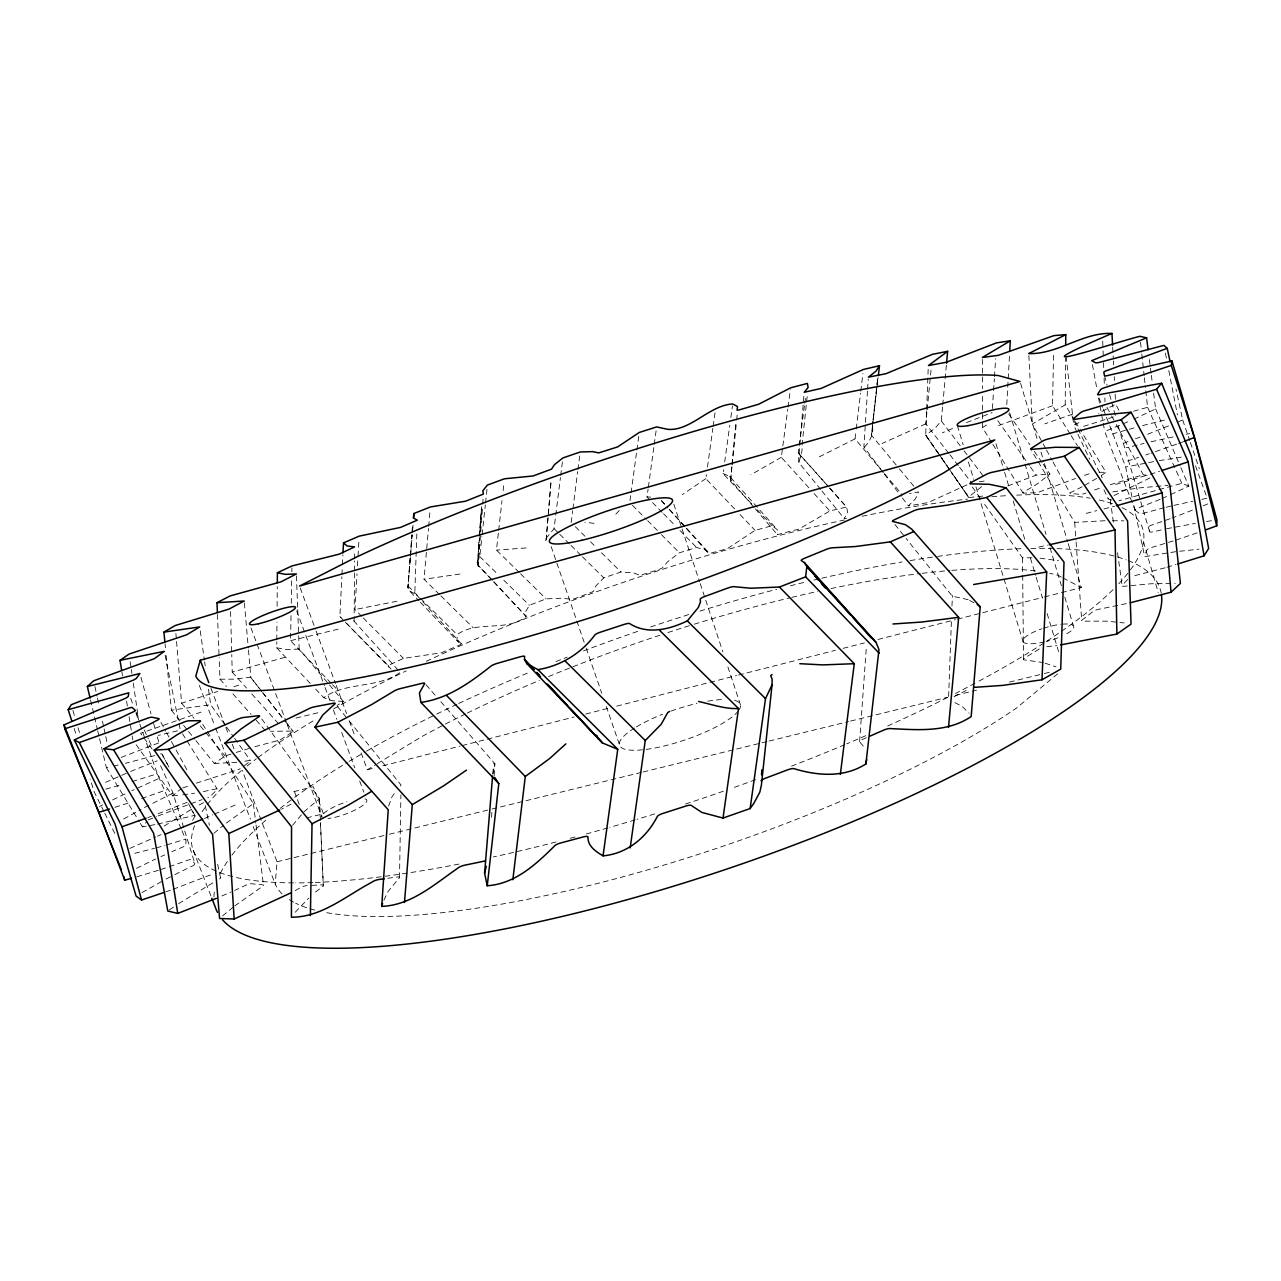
<?xml version="1.0" encoding="UTF-8"?>
<svg xmlns="http://www.w3.org/2000/svg" width="1281" height="1281" viewBox="0 0 1281 1281"><rect width="100%" height="100%" fill="white"/><g stroke="black" fill="none" stroke-linecap="round" stroke-linejoin="round"><path stroke-width="0.75" stroke-dasharray="5 3.75" d="M354.517 572.895L354.116 621.333M354.517 570.894L354.533 560.902M354.549 558.9L354.565 550.91M1074.391 420.024L1065.216 404.844L1065.6 358.04M310.29 683.43L276.728 647.802L276.792 641.877M276.808 639.908L276.968 622.134M277.096 606.329L277.272 586.586M181.998 830.761L185.953 839.888L185.873 844.771A4.884 1.073 -21.5 0 1 181.422 847.622L171.878 851.625M399.512 877.597L400.905 794.893M331.106 683.205L290.563 640.676L291.043 615.12M291.267 603.319L291.7 579.717M291.844 571.854L291.924 567.915M1070.131 434.003L1052.534 405.725L1053.574 353.156M299.178 649.467L297.704 609.532M416.837 533.937L414.804 593.023L421.449 600.277M991.83 442.682L982.479 427.582L988.596 423.723M926.595 411.201L925.699 435.156L940.35 456.324M926.675 409.199L928.165 369.28M948.629 696.576L951.367 621.781M951.943 606.025L952.52 595.409M493.009 773.82L494.882 763.7L439.047 699.682M343.981 620.789L339.897 616.577L341.851 576.738M341.947 574.737L342.347 566.778M342.443 564.777L342.924 554.817M1006.77 404.652L1008.099 380.713M1008.211 378.712L1009.54 354.773M361.899 616.545L354.981 609.564L357.015 573.84M357.463 565.914L357.927 557.972M358.04 555.986L358.936 540.118M478.213 566.618L482.633 506.075M482.745 504.09L483.113 498.085M410.096 558.18L407.918 587.611L412.194 534.962L407.918 587.611L409.296 590.701L418.951 600.805M491.584 817.326L492.064 809.384M494.146 775.613L494.882 763.7L493.553 763.476M867.477 391.121L863.89 446.925L883.137 472.417M867.605 389.136L868.246 379.16M992.407 408.607L993.432 392.675M993.56 390.673L994.344 378.712M994.472 376.726L995.625 358.776M346.783 623.575L388.127 665.544L403.435 658.402L441.369 652.782L459.222 645.24L461.368 643.863L457.029 640.484L457.093 634.607C477.973 619.86 506.283 632.51 526.171 616.449L477.621 564.761L479.398 538.805M479.959 530.814L481.608 506.86M492.416 580.213L477.621 564.761L479.542 537.492M479.686 535.538L481.608 508.269M859.599 741.571L866.436 646.072M410.24 556.21L411.825 534.625M411.97 532.672L412.562 524.826M477.621 564.761L478.95 538.58M479.11 536.579L481.544 506.684M282.044 893.866A434.483 110.07 -18.7 0 1 275.207 884.066L277.032 861.777L242.205 770.345M492.753 774.076L493.249 768.136M803.86 396.277L798.463 462.057L820.721 489.534M546.154 539.877L551.054 481.16L546.154 539.877L544.937 540.902M439.495 594.496L424.027 579.236L428.511 528.445M428.671 526.491L430.048 510.863M938.3 453.266L925.699 435.156L935.29 428.014L941.279 420.921L942.544 407.006M942.736 405.02L946.355 365.261M754.013 507.356L730.682 480.135L731.835 466.236M732.011 464.298L735.822 423.515M948.757 453.346L925.779 423.819L926.948 411.906M927.14 409.92L931.223 368.207M730.57 479.831L731.963 466.7M732.172 464.763L736.463 422.073M736.671 420.136L737.44 412.37M799.296 462.105C798.976 459.815 803.139 451.456 801.842 447.117M802.05 445.131L807.494 393.427M476.996 562.503L479.783 556.595L481.912 536.723M482.12 534.737L485.323 504.938M485.531 502.953L487.02 489.038M864.467 447.085C868.246 443.21 874.283 434.499 872.473 426.797M873.338 418.855L877.837 377.158M519.157 572.399L496.468 550.109L498.453 532.272M498.677 530.302L502.008 500.583M503.113 490.671L503.993 482.745M872.905 421.561L871.416 436.725M873.114 419.624L877.837 376.934M872.553 425.228L871.4 435.156L898.157 467.357M872.777 423.242L876.716 389.52M876.941 387.535L878.093 377.623M883.233 472.241L855.035 438.887L855.996 430.944M856.236 428.959L860.544 393.267M860.784 391.281L862.93 373.428M545.994 538.532L554.049 528.653L560.438 477.573M560.694 475.619L562.407 461.865M571.15 522.552L572.655 510.799M572.911 508.829L577.683 471.6M577.939 469.631L579.941 453.954M828.263 486.524L798.239 452.85L804.516 405.228M804.788 403.243L805.829 395.301M808.839 487.757L781.314 457.301L787.783 409.055M788.039 407.134L790.377 389.76M630.012 500.615L630.812 494.77M631.069 492.817L636.625 451.921M636.897 449.983L638.755 436.341M662.165 512.368L647.017 496.932L648.09 489.15M648.362 487.212L653.967 446.38M654.239 444.427L656.096 430.816M751.707 503.977L723.076 473.57L723.605 469.695M724.678 461.961L729.786 425.212M730.859 417.478L732.46 405.869M734.557 508.829L705.847 478.646L706.391 474.787M707.464 467.037L712.844 428.318M713.117 426.381L715.006 412.834M329.521 684.983L343.42 701.444L337.127 705.511M388.623 806.101L391.842 797.118L395.541 791.61M1175.782 551.679L1148.657 556.018A5.156 1.217 -15.8 0 1 1144.493 555.698L1147.103 549.757A5.124 1.201 -15.8 0 1 1152.484 547.211L1173.812 540.774M202.654 724.245L253.398 803.603L225.088 823.987M383.868 900.191L388.191 891.352L398.631 878.702A5.652 1.505 -20.8 0 0 397.126 876.989L386.173 878.494M846.533 518.453L844.227 518.533L847.718 512.528L846.533 507.02L826.934 484.907M192.582 820.368L195.016 816.125L191.333 809.208M1045.536 448.254L1032.31 424.011L1065.216 404.844M292.564 825.332L303.773 812.01L319.433 798.655L271.172 731.899M400.377 786.006L401.065 785.045L348.816 720.498M829.56 487.981L846.533 507.02L829.816 510.975L798.88 529.117L777.343 534.577L777.343 529.71L772.155 525.69L755.069 530.366L727.4 548.636L708.921 553.648L705.559 549.965L696.592 547.467L679.378 552.8L667.737 561.686L662.005 568.172L658.818 569.565L640.068 575.361L633.455 572.911L620.885 571.966L603.799 577.875L595.873 585.897L593.455 591.47L575.281 598.467L571.822 599.348L562.071 598.211L546.09 598.868L529.341 605.273L525.29 612.286L526.171 616.449L493.761 581.654M140.366 823.443L142.415 826.821L147.027 821.345M295.271 912.232L308.737 898.109M1127.616 579.54L1122.38 585.257A5.332 1.297 -15.9 0 0 1125.535 586.138L1150.962 583.768L1175.237 583.335M619.283 510.527L613.311 516.787M902.368 497.925L908.389 505.883L915.483 498.837L918.525 491.888L909.606 493.601M981.614 486.668L969.381 496.42A4.163 0.817 -17 0 0 969.909 497.444L982.687 496.083M414.211 593.551L409.296 590.701M213.959 833.242L223.679 825.124M222.59 915.851L233.254 907.092M1077.065 432.338L1073.702 425.164L1082.061 421.177M1043.214 464.266L1049.892 474.018L1037.722 483.642L1024.288 491.776A4.291 0.849 -16.7 0 0 1023.951 493.137L1035.24 492.801A4.323 0.865 -16.7 0 0 1041.085 491.264L1075.528 478.454M136.202 744.725L172.663 795.853L181.197 788.6M1057.658 673.838L1016.538 708.009A434.483 110.07 -18.7 0 1 323.805 912.136M234.791 905.875L261.196 887.333A5.396 1.345 -21.5 0 0 262.637 884.819L251.54 883.762A5.364 1.313 -21.5 0 0 244.719 885.731L234.695 890.423M244.399 765.702L249.955 761.362A4.339 0.881 -20.8 0 0 248.498 760.61L243.55 761.442M315.51 892.04L321.963 887.076A5.54 1.425 -21.2 0 0 322.011 884.899L310.851 885.395M172.823 793.115L151.366 804.036M169.3 909.958L175.449 905.667M195.897 740.626L214.279 763.46L225.088 755.998L234.279 753.02M1101.292 475.523L1105.967 472.321L1082.541 433.522M1132.212 502.728L1104.734 431.489L1130.322 420.76M178.587 903.633L214.616 881.76M164.144 826.069L192.903 808.407M158.091 778.8L131.847 790.713M1096.648 478.373L1083.806 485.883M361.114 752.908L367.343 769.769L375.717 764.677M377.383 763.652L420.873 737.119A434.483 110.07 -18.7 0 1 465.531 713.949M1039.307 649.019L1024.752 657.938A5.604 1.473 -16.4 0 0 1025.216 659.987L1043.294 662.597M705.847 478.646L682.293 494.626M399.624 672.765C376.982 688.778 346.334 681.492 323.709 697.681L315.654 689.13M141.967 892.569L162.847 880.864M203.583 802.611L196.393 806.534M1114.246 404.892L1098.57 413.267M1149.922 477.941L1110.723 497.156M1123.373 443.37L1130.258 440.632M123.665 819.007L140.99 809.464M1082.093 486.812L1072.021 491.888A4.435 0.913 -16.5 0 0 1070.756 493.537L1080.155 494.338A4.467 0.913 -16.4 0 0 1086.016 493.041M295.174 890.567L299.866 888.037A5.508 1.409 -21.3 0 1 307.136 885.571M291.075 804.164L281.468 809.176M781.314 457.301L750.826 474.771M166.098 879.054L173.095 875.483M174.84 874.587L191.237 866.548A5.06 1.169 -21.6 0 0 194.92 863.714L184.448 830.008M953.945 696.752L968.74 689.162M99.422 806.534L102.592 804.916M144.449 807.558L149.637 804.916M1153.621 393.139L1155.622 408.943L1133.925 419.111M112.664 799.936L128.196 792.379M136.491 868.326L155.545 859.023M1180.922 467.741L1188.816 486.123L1170.61 494.642M1127.6 461.032L1138.793 457.205M952.52 428.495L942.384 432.834M855.035 438.887L817.822 457.589M129.845 848.39L155.77 836.941M1161.915 498.597L1168.88 495.427M160.99 856.557L164.625 854.923M201.133 712.092L140.558 733.324L152.167 749.113M204.464 818.479L212.838 814.828M214.503 814.092L237.962 803.795M866.276 737.744L862.786 739.281A5.781 1.601 -17.5 0 0 860.063 742.275L864.563 747.624M105.602 782.355L119.854 776.11M121.647 775.325L128.773 772.203M157.531 836.173L161.07 834.652M1177.415 422.218L1182.683 419.944L1175.99 388.976M221.885 895.963L231.044 892.008M1203.163 505.851L1209.344 503.225M1115.639 484.458L1148.24 474.883M187.218 802.306L153.079 815.709M925.779 423.819L882.113 443.466M1160.09 499.35L1138.393 507.981A4.772 1.041 -16 0 0 1135.094 510.174L1132.932 504.586M966.947 484.842L928.068 502.632L908.389 505.883M130.614 771.45L157.211 760.802M148.18 819.968L156.426 816.605M1168.56 425.9L1147.28 434.419M238.714 685.191L231.509 687.465M1192.323 510.206L1171.971 518.052M121.215 757.407L160.573 742.211M966.515 422.586L992.151 412.594M158.075 815.933L202.03 799.616M1007.891 485.899L1036.121 475.123L1049.892 474.018M1140.17 437.077L1131.86 440.072M1086.176 513.393L1096.76 510.591M182.799 788.007L190.837 785.077M284.926 657.345L232.229 672.093L231.749 654.511M147.779 817.63L151.318 816.349M1176.663 444.139L1151.059 453.202M1178.536 443.466L1184.124 441.433M1170.129 518.725L1152.98 524.634A4.948 1.105 -15.9 0 0 1148.609 527.051L1149.649 531.679A4.98 1.121 -15.9 0 0 1154.581 531.503L1164.733 529.133M141.647 798.543L167.042 789.64M1072.629 414.131L1044.816 423.835M165.665 891.88L171.206 889.959M173.047 889.318L206.898 876.3A5.188 1.233 -21.6 0 1 213.03 874.843M1197.143 532.88L1175.622 540.214M196.297 783.171L236.072 770.281A4.371 0.881 -20.8 0 0 240.188 768.744M1052.534 405.725L997.162 426.125M176.554 641.445L181.614 703.205L217.738 691.468M1145.758 454.963L1149.281 453.794M1094.598 489.934L1101.548 487.613M160.685 869.575L167.603 867.269M169.332 866.709L186.193 860.768A5.012 1.137 -21.6 0 1 191.477 859.839L194.92 863.714M338.168 629.179L290.563 640.676M1084.415 475.363L1092.373 472.769M1038.667 547.115L1047.474 545.098M1150.13 474.322L1159.625 471.264M114.906 807.334L130.95 802.178M1113.413 417.03L1083.518 426.397M132.007 781.618L156.826 773.916M236.152 752.443L251.14 747.848M1110.227 484.714L1143.26 474.787L1147.168 475.347M1125.439 430.32L1111.284 434.243M136.795 876.796L158.956 870.151M1166.959 567.243L1176.006 564.521M396.95 601.253L354.981 609.564M154.777 755.582L125.378 763.332M1133.509 411.217L1147.6 407.31L1145.678 389.568M156.282 847.894L165.121 845.364M166.898 844.852L181.598 840.336A4.836 1.057 -21.4 0 1 185.953 839.888M105.715 789.144L120.814 784.917M1129.266 429.263L1134.998 427.678M254.903 746.695L276.392 740.978A4.227 0.833 -20.5 0 0 281.964 738.785L292.26 732.14A4.211 0.833 -20.5 0 0 291.716 731.083L270.515 731.275M1165.134 567.787L1135.222 575.521A5.3 1.281 -15.8 0 0 1132.58 576.21M295.991 718.033L321.499 711.916M459.991 574.048L424.027 579.236M1137.144 445.164L1126.095 447.726M177.547 730.827L158.268 735.406M367.343 769.769L375.077 767.799M382.811 765.83L460.135 746.086M462.057 745.606L485.259 739.681M487.196 739.185L574.176 716.992M585.769 714.029L608.971 708.105M616.705 706.135L736.591 675.535M738.529 675.039L835.356 650.332M843.106 648.346L864.403 642.918M877.965 639.459L955.434 619.684M957.355 619.187L1042.574 597.442M1044.511 596.946L1081.308 587.563L1068.258 543.672M293.797 791.674L313.301 786.71L323.436 813.739L306.431 817.999M1142.652 425.564L1167.151 419.383M1103.95 508.925L1114.582 506.235M134.713 853.306L154.473 848.342M1164.317 507.724L1144.814 512.864A4.804 1.057 -16 0 1 1139.369 513.489L1135.094 510.174M1166.238 507.244L1172.019 505.803M1188.816 486.123L1181.819 483.305L1121.275 500.118A4.628 0.977 -16.2 0 1 1118.97 500.807M277.032 861.777L387.438 834.684M389.376 834.219L490.111 809.496M492.048 809.032L641.205 772.427M643.142 771.963L767.191 741.523M769.128 741.042L848.598 721.555M850.536 721.075L947.46 697.296M955.21 695.407L976.538 690.171M1009.476 682.084L1042.43 673.998M1044.367 673.534L1050.18 672.093M1140.522 444.283L1144.029 443.45M1151.043 441.785L1173.172 436.933M114.537 765.894L118.156 765.045M526.059 547.948L496.468 550.109M1173.908 505.387L1192.787 501.223M1126.335 603.623L1100.075 609.019A5.444 1.377 -16 0 0 1093.045 611.533L1082.429 619.7A5.476 1.393 -16 0 0 1084.334 621.173L1106.768 621.157L1124.142 622.95M99.566 738.641L106.355 767.607L111.255 766.582M1166.671 528.733L1195.317 523.369M1201.882 499.318L1207.214 498.245L1194.516 463.114M150.069 825.556L155.69 824.452M157.563 824.083L191.638 816.125A4.66 0.993 -21.3 0 1 195.016 816.125M1153.637 461.656L1125.951 467.005M1186.142 434.275L1189.649 433.602M203.375 791.594L214.551 789.224A4.5 0.929 -21 0 1 216.953 789.64L210.949 795.821A4.532 0.945 -21.1 0 1 207.794 797.647M594.08 523.353L584.921 522.248M1112.773 491.856L1139.001 487.933L1168.08 485.371M142.415 826.821L146.242 826.197M1159.305 460.632L1181.21 457.109M1206.542 521.463L1211.746 520.694M979.276 481.8L986.834 480.711M182.815 794.764L194.568 793.211M1046.833 646.729L1056.953 645.496M236.761 762.323L214.279 763.46M261.708 691.34L250.532 677.185L234.391 679.17L219.996 679.202L219.147 657.617M1179.641 551.262L1198.92 549.197M172.663 795.853L178.908 795.293M160.477 753.933L161.854 753.836L169.188 767.559L161.854 753.836M166.162 655.52L171.382 710.17L210.676 704.71L225.472 725.494M730.682 480.135L731.755 480.071M1032.022 557.763L1022.526 557.827L982.623 501.512M1105.039 520.71L1074.695 522.376L1031.589 450.752M1112.532 520.694L1123.821 520.855M1099.114 472.273L1105.967 472.321M647.017 496.932L650.556 497.124M1040.012 558.196L1058.474 560.71M343.42 701.444L332.083 700.723L323.709 697.681M353.7 620.757L398.727 670.748M723.076 473.57L729.562 476.308L777.343 529.71M968.116 599.636L952.311 596.193L906.163 538.516M1111.988 500.102L1108.465 499.094A4.596 0.961 -16.2 0 1 1108.946 497.973M276.728 647.802L286.608 649.515L299.194 649.083L328.256 683.494M1045.104 663.206L1056.008 666.857M969.621 600.437L974.168 602.807M1061.26 577.026L1057.93 575.281A434.483 110.07 -18.7 0 0 1049.651 573.328M1062.942 577.907L1081.308 587.563M954.841 702.596L962.047 706.375L969.077 713.165M798.239 452.85L825.621 483.433M345.342 622.198L391.105 669.098M520.566 573.792L546.09 598.868M479.783 556.595L498.197 574.673M503.849 580.229L529.341 605.273M440.904 595.889L473.233 627.802M554.049 528.653L558.308 532.88M559.733 534.273L569.677 544.121M571.102 545.53L581.046 555.378M582.471 556.787L603.799 577.875M408.015 586.025L457.093 634.607M575.297 526.667L584.969 536.275M590.493 541.767L596.017 547.259M601.542 552.751L620.885 571.966M339.897 616.577L341.082 617.746M363.276 617.938L403.435 658.402M632.51 505.355L646.297 519.301M647.674 520.694L660.083 533.264M661.46 534.657L679.378 552.8M663.542 513.777L674.559 525.002M680.067 530.622L696.592 547.467M420.328 602.246L458.998 642.678M740.034 514.562L755.069 530.366M332.452 684.63L337.864 690.299M757.167 509.758L772.155 525.69M422.778 601.734L461.368 643.863M661.749 500.935L664.391 503.849M669.691 509.678L685.575 527.148M686.904 528.605L708.089 551.919M814.092 493.553L829.816 510.975M661.316 500.567L667.881 507.9M669.194 509.374L684.967 526.955M686.28 528.429L708.617 553.36M232.229 672.093L246.576 688.089M251.797 693.918L277.897 723.012M219.996 679.202L226.465 686.536M232.918 693.854L251.012 714.382M256.184 720.242L265.231 730.506M426.061 684.807L437.75 698.193M755.31 508.877L777.343 534.577M884.514 473.762L902.465 494.994M899.422 468.878L915.979 488.814M181.614 703.205L194.023 718.289M200.236 725.831L225.088 755.998M821.954 491.055L844.227 518.533M337.624 706.664L347.583 718.961M171.382 710.17L182.414 723.861M183.631 725.398L187.314 729.962M188.531 731.483L194.664 739.105M894.955 524.473L904.93 536.947M250.532 677.185L261.484 691.132M262.701 692.685L285.807 722.116L262.925 692.893M286.848 723.349L293.109 731.419L287.072 723.717M949.958 454.899L958.428 465.788M959.629 467.341L971.719 482.873M941.279 420.921L962.864 449.247M964.049 450.816L984.432 477.573M884.338 474.018L901.167 496.323M261.788 719.009L270.003 730.298M226.609 727.096L233.446 736.703M234.583 738.304L250.516 760.69M972.359 487.036L981.486 499.91M997.787 420.616L1029.364 465.499M1030.484 467.101L1036.121 475.123M939.421 454.899L968.516 497.06L951.623 472.625M941.471 457.958L950.486 470.992M926.003 435.428L940.606 456.644M941.743 458.278L968.708 497.444M1008.675 413.891L1029.844 444.763M1034.295 451.264L1042.093 462.649M182.51 733.789L217.194 789.032M1071.172 435.668L1077.385 445.644M992.871 444.363L1023.007 492.993M1022.526 557.827L1023.503 658.994M106.355 767.607L139.325 821.745M1075.399 421.705L1081.516 431.825M729.562 476.308L730.794 478.341M160.958 722.468L165.681 731.083M166.626 732.812L170.405 739.697M171.35 741.411L175.129 748.312M176.073 750.025L188.371 772.427M1046.465 449.983L1052.133 460.375M1053.078 462.105L1070.083 493.265M1106.928 407.246L1110.643 414.163M1111.588 415.909L1115.303 422.826M1116.247 424.571L1143.26 474.787M188.467 803.619L194.888 815.629M1116.584 405.837L1119.322 411.121M103.889 811.433L94.298 792.122L90.134 779.008M104.77 813.195L115.226 834.267M1074.119 421.033L1102.188 477.829M388.127 665.544L388.88 667.113M1077.897 434.131L1089.651 459.239M1103.918 489.71L1108.113 498.677M136.074 712.044L139.341 719.201M144.241 729.93L148.324 738.881M149.14 740.658L152.407 747.816M160.573 765.718L172.823 792.539L183.872 828.134M1147.6 407.31L1181.819 483.305M181.213 828.935L157.499 774.172L145.762 740.882M1155.622 408.943L1180.137 465.9M799.504 453.954L800.785 457.061M193.239 850.392L211.125 896.412M1099.034 398.039L1102.621 407.294M1103.325 409.151L1109.058 423.979M1109.778 425.82L1125.535 466.588L1132.132 497.572M210.933 688.249L225.152 725.558M225.856 727.432L228.691 734.894M232.245 744.229L235.096 751.691M199.34 685.415L214.936 726.263M215.656 728.12L250.387 819.087M253.222 826.517L275.207 884.066M294.39 791.53L299.802 805.893M250.996 627.93L286.512 722.612M287.2 724.47L322.027 817.31A24.003 5.604 -20.7 0 1 321.963 815.773M300.218 587.931L315.446 629.179M316.135 631.053L335.51 683.542M336.214 685.415L346.591 713.533M349.361 721.027L354.885 736.031M296.68 610.845L324.381 685.655M325.07 687.513L329.922 700.611M333.38 709.962L336.839 719.314M341.691 732.396L354.837 767.927M359.689 781.026L363.852 792.25M130.742 698.353L132.696 703.893M135.962 713.133L139.229 722.388M139.885 724.229L145.105 739.025M551.15 546.555L585.529 646.248M586.17 648.138L601.734 693.277M606.281 706.439L619.251 744.069M1182.683 419.944L1189.729 440.6M1190.369 442.473L1199.352 468.766M673.806 504.122L699.586 581.734M700.211 583.624L722.852 651.789M727.896 666.937L740.466 704.79M74.122 728.425L75.899 734.045M957.371 425.676L963.2 444.811M968.436 462.041L973.672 479.254M975.994 486.908L1023.151 641.941M995.994 443.754L1004.032 470.447M1004.608 472.353L1009.204 487.613M1013.223 500.967L1025.28 541.014M1030.452 558.164L1035.624 575.329M1036.185 577.235L1042.51 598.211M1047.105 613.471L1058.586 651.613M1009.636 412.674L1024.432 462.121M1025.008 464.026L1046.049 534.401M1050.036 547.724L1061.405 585.753M1064.815 597.17L1073.35 625.704M1020.605 383.371L1037.626 440.632M1041.021 452.081L1043.855 461.624M1044.431 463.53L1067.681 541.767M72.937 710.475L75.211 718.129M78.045 727.672L79.758 733.405M1149.649 531.679L1117.913 424.988M1143.533 541.847L1158.232 592.511M140.958 677.361L150.998 713.869M153.64 723.477L155.225 729.241M157.355 736.927L158.94 742.692M1104.494 375.685L1107.072 385.165M1109.65 394.66L1111.203 400.345M1111.716 402.234L1115.847 417.414M90.535 700.018L97.308 728.985M97.756 730.923L99.117 736.703M94.938 686.552L97.02 696.175M97.436 698.097L99.101 705.783M102.432 721.171L103.681 726.935M104.097 728.857L105.346 734.637M105.763 736.559L107.428 744.245M1133.781 505.322L1144.493 555.698M205.248 805.621L209.395 825.188M217.674 864.307L220.572 877.997M165.105 655.199L180.413 730.442M1165.406 353.108L1166.527 358.904M1168.784 370.497L1177.431 414.948M1092.421 364.637L1096.776 388.223M1098.586 398.055L1099.674 403.963M1100.027 405.933L1104.734 431.489M121.903 671.965L122.528 675.856M126.563 701.091L127.508 706.92M129.061 716.623L131.863 734.109M132.167 736.047L132.792 739.922M130.214 661.797L131.046 667.593M131.335 669.531L131.895 673.39M133.288 683.061L138.604 719.794M200.252 630.812L204.368 659.971M204.656 661.925L205.2 665.816M208.483 689.146L210.676 704.71M1110.291 499.862L1113.525 523.353M1117.576 552.719L1122.172 586.009M1149.361 359.545L1151.107 373.379M1151.363 375.349L1152.372 383.259M253.398 803.603L255.8 823.026M256.04 824.98L263.454 885.235M1066.128 356.326L1073.702 425.164M1140.522 342.219L1141.595 352.083M1141.803 354.052L1144.173 375.749M1144.381 377.735L1145.454 387.583M165.041 643.815L165.425 647.722M244.399 602.967L248.306 648.058M248.482 650.027L250.852 677.473M175.897 633.471L176.378 639.459M1074.695 522.376L1075.96 540.07M1076.104 542.023L1081.708 620.612M1112.693 347.183L1113.301 358.952M1113.413 360.906L1113.621 364.829M1114.23 376.614L1114.438 380.537M1115.159 394.276L1115.463 400.152M1028.867 355.542L1032.31 424.011M319.257 798.015L320.09 815.997M320.458 823.747L323.324 885.908L320.49 822.45M319.433 798.655L320.41 820.464M217.466 614.464L219.067 655.664M1102.701 341.082L1103.005 348.912M1103.069 350.882L1103.213 354.805M1103.517 362.635L1103.742 368.512M1104.11 378.311L1104.318 384.188M1104.846 397.895L1104.991 401.818M296.439 575.906L297.624 607.562M230.564 611.549L231.685 652.557M982.351 359.417L982.399 388.639M982.415 396.421L982.479 427.582M220.252 877.437A5.236 1.249 -21.6 0 1 219.579 879.006M1121.964 507.612A501.239 115.018 -18.7 0 1 1129.218 571.454M1127.792 573.296A501.239 115.018 -18.7 0 1 1117.576 585.033M1113.013 589.676A501.239 115.018 -18.7 0 1 1045.216 642.181M1043.727 643.158A501.239 115.018 -18.7 0 1 976.939 682.213M975.033 683.237A501.239 115.018 -18.7 0 1 955.562 693.421M947.46 697.521A501.239 115.018 -18.7 0 1 886.276 726.615M865.748 735.694A501.239 115.018 -18.7 0 1 846.709 743.845M844.787 744.661A501.239 115.018 -18.7 0 1 789.16 767.063M755.614 779.681A501.239 115.018 -18.7 0 1 731.003 788.536M723.413 791.194A501.239 115.018 -18.7 0 1 685.415 804.052M654.671 813.899A501.239 115.018 -18.7 0 1 637.121 819.28M635.184 819.872A501.239 115.018 -18.7 0 1 609.836 827.334M607.883 827.894A501.239 115.018 -18.7 0 1 584.648 834.411M575.041 837.005A501.239 115.018 -18.7 0 1 567.403 839.039M556.018 842.001A501.239 115.018 -18.7 0 1 493.345 856.957M458.998 864.067A501.239 115.018 -18.7 0 1 314.742 882.497M312.9 882.577A501.239 115.018 -18.7 0 1 295.303 882.881M293.621 882.881A501.239 115.018 -18.7 0 1 234.359 877.053M232.726 876.652A501.239 115.018 -18.7 0 1 194.584 825.701M202.078 811.722A501.239 115.018 -18.7 0 1 206.129 806.053M207.234 804.612A501.239 115.018 -18.7 0 1 241.356 770.682M247.137 765.974A501.239 115.018 -18.7 0 1 256.36 758.832M257.961 757.631A501.239 115.018 -18.7 0 1 314.87 719.874M333.717 708.873A501.239 115.018 -18.7 0 1 406.237 670.876M426.301 661.316A501.239 115.018 -18.7 0 1 844.451 519.974M862.129 516.243A501.239 115.018 -18.7 0 1 967.491 499.11M991.798 496.724A501.239 115.018 -18.7 0 1 1007.298 495.619M1016.65 495.123A501.239 115.018 -18.7 0 1 1090.227 498.213M1099.226 499.99A501.239 115.018 -18.7 0 1 1113.349 504.025M734.557 700.355A63.81 15.932 -18.7 0 1 739.297 709.546M738.352 710.907A63.81 15.932 -18.7 0 1 650.86 748.712A63.81 15.932 -18.7 0 1 634.623 727.976M636.385 726.903A63.81 15.932 -18.7 0 1 662.661 714.222M671.052 711.067A63.81 15.932 -18.7 0 1 696.992 703.397M707.801 701.187A63.81 15.932 -18.7 0 1 724.261 699.442M364.941 798.832A24.003 5.604 -20.7 0 1 356.855 809.096A24.003 5.604 -20.7 0 1 327.92 818.463M323.436 813.739A24.003 5.604 -20.7 0 1 346.847 801.746M213.943 897.004A498.469 126.883 -18.7 0 1 214.712 889.398M220.364 873.306A498.469 126.883 -18.7 0 1 227.442 861.344M231.925 855.148A498.469 126.883 -18.7 0 1 268.305 818.063M280.219 808.311A498.469 126.883 -18.7 0 1 293.093 798.495M294.758 797.262A498.469 126.883 -18.7 0 1 347.263 762.515M348.976 761.49A498.469 126.883 -18.7 0 1 364.733 752.203M366.51 751.178A498.469 126.883 -18.7 0 1 434.916 714.926M436.725 714.029A498.469 126.883 -18.7 0 1 456.853 704.358M458.694 703.493A498.469 126.883 -18.7 0 1 529.742 672.173M555.938 661.572A498.469 126.883 -18.7 0 1 567.179 657.153M583.56 650.892A498.469 126.883 -18.7 0 1 639.411 630.764M650.652 626.953A498.469 126.883 -18.7 0 1 690.299 614.079M699.89 611.101A498.469 126.883 -18.7 0 1 776.654 589.308M790.393 585.785A498.469 126.883 -18.7 0 1 806.101 581.91M813.947 580.037A498.469 126.883 -18.7 0 1 819.824 578.66M821.762 578.211A498.469 126.883 -18.7 0 1 902.144 561.927M910.134 560.598A498.469 126.883 -18.7 0 1 935.69 556.675M937.628 556.402A498.469 126.883 -18.7 0 1 1023.279 548.62M1030.821 548.428A498.469 126.883 -18.7 0 1 1054.903 548.556M1057.049 548.62A498.469 126.883 -18.7 0 1 1126.239 559.861M1128.193 560.614A498.469 126.883 -18.7 0 1 1161.227 593.247M314.79 910.102A434.483 110.07 -18.7 0 1 308.241 908.213M306.703 907.717A434.483 110.07 -18.7 0 1 295.655 903.217M293.621 902.176A434.483 110.07 -18.7 0 1 288.081 898.814M467.325 713.069A434.483 110.07 -18.7 0 1 539.413 680.387M548.588 676.56A434.483 110.07 -18.7 0 1 660.404 635.04M667.913 632.558A434.483 110.07 -18.7 0 1 692.332 624.792M694.238 624.199A434.483 110.07 -18.7 0 1 789.801 597.843M791.786 597.378A434.483 110.07 -18.7 0 1 817.39 591.47M830.985 588.555A434.483 110.07 -18.7 0 1 920.334 573.536M922.192 573.312A434.483 110.07 -18.7 0 1 949.797 570.525M951.863 570.365A434.483 110.07 -18.7 0 1 1038.795 571.438M1062.557 624.151A26.533 6.789 -16.3 0 1 1065.023 634.671M1057.866 637.826A26.533 6.789 -16.3 0 1 1046.273 641.477M1044.591 641.877A26.533 6.789 -16.3 0 1 1022.798 641.173A26.533 6.789 -16.3 0 1 1041.965 628.763M1043.583 628.218A26.533 6.789 -16.3 0 1 1060.668 624.343M412.994 525.21L412.354 533.008L412.978 525.258"/><path stroke-width="1.5" d="M1065.696 344.381L1065.776 334.629L1053.927 335.622L998.299 355.333L982.335 357.479L1010.325 340.81L1009.764 350.786M277.304 582.631L277.401 572.751L291.956 565.946L339.273 554.129L354.565 546.907L347.103 545.978L343.516 542.872L359.176 536.147L400.649 527.372L417.302 520.15L413.347 517.956L413.939 513.505L430.4 506.956L465.644 501.175L483.353 494.098L482.841 490.735L487.437 485.067L504.442 478.79L533.12 475.972L551.567 469.118L554.433 464.683L562.903 457.941L580.197 452.001L592.462 451.617L598.739 452.898L617.65 446.909L639.283 432.45L656.641 426.925L667.561 429.311C690.667 431.441 708.889 405.388 732.732 403.947L737.504 406.525L737.087 410.208L739.729 409.76L758.72 404.22L790.633 387.823L807.398 383.403L808.119 387.454L804.196 392.29L821.201 388.399L863.41 369.456L879.487 365.726L878.334 375.637M492.593 776.062L484.586 873.21L487.244 885.747C514.674 883.954 535.522 864.803 554.097 846.405A5.781 1.617 -19.8 0 1 560.646 842.978L583.383 836.893A5.797 1.617 -19.6 0 1 587.963 837.358C587.691 846.229 596.225 851.849 603.063 855.852C626.969 853.706 646.265 837.742 657.057 816.99A5.813 1.633 -19 0 1 662.613 813.531L685.959 806.021A5.813 1.649 -18.8 0 1 691.82 805.797L701.86 812.442L723.012 818.047L750.122 808.551L753.836 803.347L759.809 792.186L761.394 785.189L772.059 684.807L772.123 679.122L770.698 675.631L772.075 674.543M310.386 915.611L312.036 823.747L243.822 740.274L224.992 743.092L291.54 826.789L291.428 917.212C321.547 917.34 345.934 896.011 371.474 882.417A5.62 1.489 -20.9 0 1 378.856 879.503L384.348 878.75M1206.094 529.758L1216.726 525.818L1216.95 519.942L1193.171 432.93L1171.955 360.938L1109.378 375.125A5.06 0.833 -16.7 0 1 1104.494 375.685L1103.822 372.275A5.012 0.817 -16.7 0 1 1108.305 370.065L1167.215 348.336L1170.145 361.882M974.104 687.385A5.684 1.537 -16.7 0 1 976.426 687.208L1002.767 685.383L1041.981 679.779L1046.689 571.999L986.658 497.492L947.38 505.146L921.167 508.813A5.781 1.137 -17.3 0 0 913.401 510.959L894.762 519.59A5.797 1.137 -17.4 0 0 893.449 521.639L905.411 524.666L911.832 529.229L980.221 606.858L971.174 716.543C947.62 732.556 918.237 729.914 891.176 728.633A5.764 1.601 -17.3 0 0 883.698 730.106L869.751 736.223M343.02 552.832L343.516 542.872M485.515 860.88L464.523 865.235A5.716 1.569 -20.4 0 0 457.365 868.47C434.195 884.514 411.217 905.251 381.722 906.388L388.239 809.768L314.95 727.16L322.716 715.086L334.181 704.502A5.748 1.105 -20.2 0 0 332.852 703.317L314.63 706.792A5.716 1.089 -20.3 0 0 307.072 709.642L243.822 740.274M404.492 902.545L412.29 804.612L337.752 722.292L314.95 727.16M413.619 517.428L413.939 513.505M946.547 363.276L947.636 351.346L932.584 354.293L886.02 373.684L868.374 377.174L875.932 371.234L879.487 365.726M948.5 727.4L958.668 617.33L890.327 541.863L855.308 546.539L833.483 547.74A5.861 1.169 -17.7 0 0 825.957 549.501L804.532 558.292A5.877 1.185 -17.9 0 0 801.602 560.822L804.372 562.551L876.124 642.502L878.974 649.675L865.908 763.908C844.435 777.807 818.191 775.902 794.7 768.888A5.813 1.633 -18.1 0 0 787.847 769.769L765.125 778.352A5.813 1.633 -18.2 0 0 761.026 780.737M761.635 773.724L762.003 769.737M487.244 885.747L498.805 783.62L494.642 777.343M512.832 879.743L525.29 776.494L549.693 758.512L565.898 743.845M840.336 774.381L854.267 663.702L779.44 587.034L750.842 588.235L734.75 586.746A5.909 1.201 -18.3 0 0 727.896 588.011L704.726 596.514A5.909 1.201 -18.4 0 0 700.259 599.396L700.451 602.054L698.289 607.53L687.337 620.885C669.771 629.387 647.674 634.992 629.948 623.767A5.909 1.201 -18.8 0 0 624.119 624.423L600.405 632.173A5.909 1.201 -18.9 0 0 594.64 635.296C580.917 653.63 560.534 665.96 537.908 669.643L526.763 663.526L524.489 659.507L524.618 656.769A5.893 1.201 -19.3 0 0 520.15 656.801L497.156 663.382A5.877 1.185 -19.5 0 0 490.399 666.568C469.791 682.805 447.581 698.802 420.889 702.388L419.415 693.005L424.379 684.07A5.829 1.153 -19.8 0 0 421.449 683.478L400.361 688.602A5.813 1.153 -19.9 0 0 392.995 691.692L371.778 704.486L337.752 722.292M603.063 855.852L617.746 749.289L537.908 669.643M630.172 847.894L645.256 740.53L661.236 724.213L667.689 712.62L669.595 711.435M750.122 808.551L765.494 698.641L772.059 684.807M723.012 818.047L738.529 708.553L659.731 630.46M1216.726 525.818L1194.34 437.51L1171.298 365.405L1171.955 360.938M865.908 763.908L866.693 759.521M484.586 873.21L486.284 866.292M200.268 660.259L195.801 676.128A443.002 72.969 -18.7 0 0 491.456 646.937A443.002 72.969 -18.7 0 0 944.337 472.513L994.841 439.943L200.268 660.259L208.803 682.645M381.722 906.388L382.587 903.441M779.44 587.034L805.621 576.834L806.854 566.474L804.372 562.551M71.752 720.931L68.181 709.69L71.24 704.742L133.384 680.131L136.25 678.482L139.901 673.518L87.364 686.504L90.086 698.081M1177.815 563.976L1204.044 555.826L1208.656 548.428L1191.25 455.732L1161.659 383.243L1101.692 394.212A5.236 0.897 -16.6 0 1 1097.609 394.324L1100.619 389.6A5.204 0.881 -16.6 0 1 1106.127 387.214L1171.298 365.405M1130.226 602.775L1171.058 592.206L1180.393 583.431L1169.889 485.259L1131.091 412.242L1101.9 415.06L1076.552 419.063A5.412 0.961 -16.7 0 1 1073.494 418.663L1080.507 412.674A5.38 0.945 -16.7 0 1 1086.928 410.16L1156.551 389.248L1161.659 383.243M947.636 351.346L928.469 365.549L946.291 362.251L996.666 342.828L1010.325 340.81M224.992 743.092L240.94 729.065L257.913 717.392A5.62 1.041 -20.5 0 0 258.154 715.743L243.454 717.504A5.588 1.041 -20.6 0 0 236.072 720.002L168.484 749.289L154.2 750.122L212.598 834.443L219.579 918.493L234.167 919.005L290.483 893.081M87.364 686.504L93.689 680.787L154.296 658.706L164.32 651.34L120.03 660.323L121.583 670.027M1060.732 644.903L1116.888 634.031L1131.043 624.119L1127.6 521.047L1079.146 447.437L1055.32 447.277L1033.11 449.247A5.572 1.025 -16.8 0 1 1031.349 448.286L1042.478 441.16A5.54 1.009 -16.8 0 1 1049.635 438.646L1121.179 419.72L1131.091 412.242M154.2 750.122L176.874 734.91L198.107 722.74A5.476 0.977 -20.7 0 0 199.772 720.691L188.964 720.819A5.444 0.961 -20.7 0 0 182.062 722.9L113.577 749.769L104.001 748.761L153.576 833.21L167.779 911.015L177.755 913.417L216.393 898.333M120.03 660.323L129.093 654.063L186.738 634.768L199.708 626.921L163.936 632.109L164.865 641.861M371.458 791.466L348.064 805.269L312.036 823.747M1041.981 679.779L1060.716 669.146L1063.999 562.103L1006.049 487.789L989.3 484.298L971.59 483.866A5.7 1.089 -17.1 0 1 971.302 482.361L986.402 474.322A5.668 1.073 -17 0 1 994.024 471.92L1064.367 456.196L1079.146 447.437M104.001 748.761L155.914 720.931A5.316 0.913 -20.8 0 0 158.812 718.609L151.975 717.248A5.268 0.897 -20.8 0 0 145.81 718.865L79.326 742.548L74.346 739.954L131.383 712.732A5.124 0.849 -20.7 0 0 135.258 710.25L132.263 707.576A5.092 0.833 -20.7 0 0 126.979 708.745L64.771 728.777L64.05 724.87L125.906 698.129L128.228 696.544L128.789 692.797L68.181 709.69M163.936 632.109L175.241 625.512L228.883 609.148L244.239 601.013L217.001 602.694L217.386 612.494M1065.776 334.629L1028.771 353.572C1057.738 354.565 1082.941 332.083 1111.972 333.444L1112.581 345.213M412.29 804.612L443.514 785.926L466.476 770.137M217.001 602.694L230.132 595.921L281.019 581.83L296.359 573.936L285.327 574.352L277.401 572.751M986.658 497.492L1006.049 487.789M1111.972 333.444C1002.078 380.537 1113.333 342.892 1139.882 336.311L1146.591 337.816L1148.096 349.681M279.722 810.04L228.819 833.515L234.167 919.005M1146.591 337.816L1091.7 360.698L1095.687 362.827L1098.698 362.555L1163.901 345.39L1167.215 348.336M890.327 541.863L913.641 531.631M202.654 819.216L165.185 834.219L177.755 913.417M1184.124 441.433L1194.34 437.51M146.002 818.271L122.015 826.757L79.326 742.548M163.824 892.537L141.534 900.031L136.074 896.043L115.034 824.035L74.346 739.954M1156.551 389.248L1188.176 461.849L1161.531 470.655M64.771 728.777L98.861 812.282L109.558 809.048M1171.058 592.206L1162.155 492.849L1116.359 505.787M973.64 584.504L1046.689 571.999M98.861 812.282L124.721 880.191L131.543 878.302M1116.888 634.031L1115.014 529.95L1049.203 544.809M892.937 623.991L921.68 622.038L958.668 617.33M799.792 663.686L822.754 664.903L854.267 663.702M698.625 701.476C711.355 704.294 724.758 709.13 738.529 708.553M594.704 735.326L596.562 735.31M617.746 749.289L602.454 742.948L547.243 684.006M977.195 604.376L980.221 606.858M565.385 661.236L645.256 740.53M687.337 620.885L765.494 698.641M446.685 695.615L525.29 776.494M805.621 576.834L879.166 653.214M420.889 702.388L498.805 783.62M526.763 663.526L602.454 742.948L570.189 708.425M539.285 675.327L536.595 672.461L540.55 676.8M548.684 685.399L567.515 705.543M876.124 642.502L806.854 566.474L850.504 614.944M853.146 617.874L871.672 638.434M814.7 575.89L818.639 580.405M821.265 583.415L825.188 587.931M168.484 749.289L228.819 833.515M1064.367 456.196L1115.014 529.95M113.577 749.769L165.185 834.219M1121.179 419.72L1162.155 492.849M121.247 869.527L64.05 724.87M211.829 898.253L216.121 909.302A498.469 126.883 -18.7 0 0 217.498 912.408M597.074 735.918L598.131 738.769M122.015 826.757L141.534 900.031M123.873 876.684L124.721 880.191M1188.176 461.849L1204.044 555.826M1161.515 595.265A498.469 126.883 -18.7 0 1 740.258 864.467A498.469 126.883 -18.7 0 1 222.494 919.758M761.939 770.826L761.587 774.781L761.955 770.89M355.654 557.459L299.53 586.058L1020.028 381.466L998.171 375.509A443.002 72.969 -18.7 0 0 355.654 557.459M533.905 669.579L524.489 659.507L533.857 669.595M581.59 540.31A65.027 10.552 -18.7 0 0 672.541 500.327A65.027 10.552 -18.7 0 0 578.516 522.088A65.027 10.552 -18.7 0 0 581.59 540.31M258.442 623.767A24.451 3.699 -20 0 0 295.287 608.139A24.451 3.699 -20 0 0 263.71 615.152A24.451 3.699 -20 0 0 258.442 623.767M968.02 425.628A27.061 4.516 -17.2 0 0 1008.771 410.016A27.061 4.516 -17.2 0 0 972.167 416.261A27.061 4.516 -17.2 0 0 968.02 425.628"/></g></svg>
